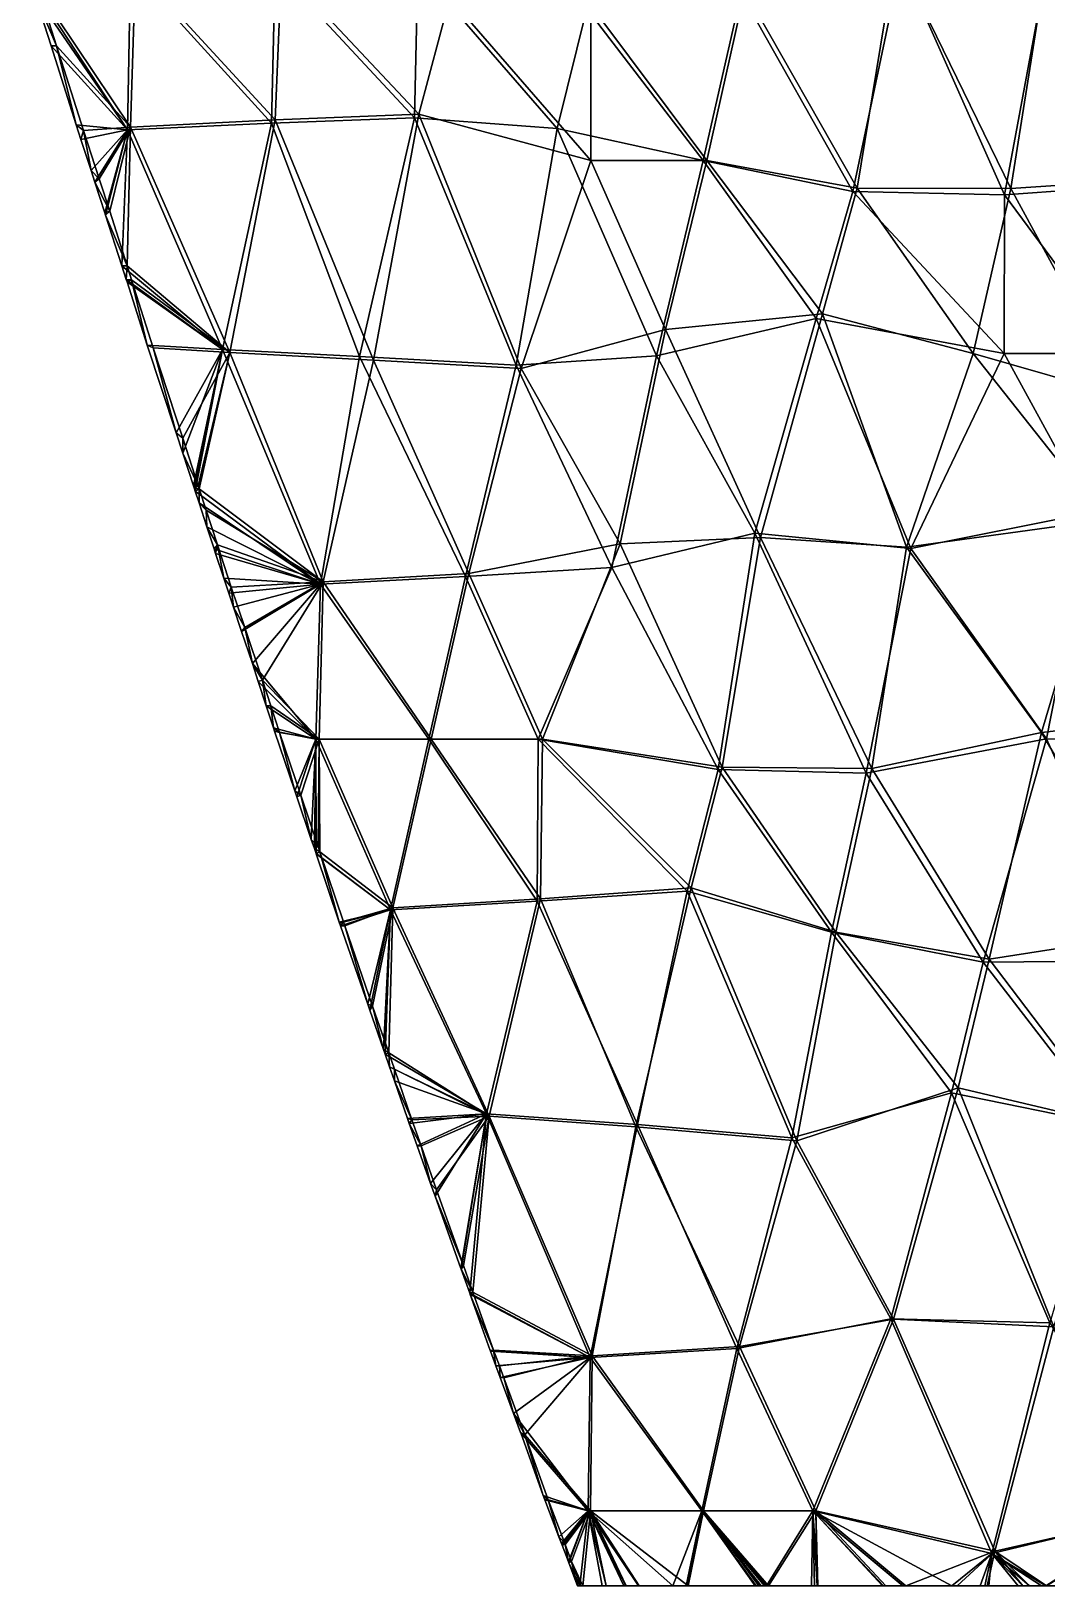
# Model space of a CAD drawing. Extents: x 373697 to 374005, y 6959904 to 6960301.
# Drawn here: x 373734.6 to 373875.3, y 6959904.2 to 6960119.6 of the extents above; entities that cross this region are included whole.
import ezdxf

# ---------------------------------------------------------------- set-up
doc = ezdxf.new("R2010")
doc.units = 0
doc.layers.add('Falla_Este', color=7, linetype='CONTINUOUS')

msp = doc.modelspace()

# ---------------------------------------------------------------- linework, layer by layer
at = {"layer": 'Falla_Este'}
for points in [[(373833.48, 6960125.28, 136.25), (373849.03, 6960097.87, 140.56), (373854.43, 6960130.55, 161.78)], [(373849.03, 6960097.87, 140.56), (373870.37, 6960097.81, 163.62), (373854.43, 6960130.55, 161.78)], [(373854.43, 6960130.55, 161.78), (373870.37, 6960097.81, 163.62), (373875.06, 6960127.64, 185.03)], [(373747.93, 6960105.97, 23.15), (373734.58, 6960126.33, 14.69), (373748.37, 6960128.42, 32.86)], [(373735.63, 6960125.31, 14.69), (373748.37, 6960106.34, 22.86), (373749.05, 6960128.42, 32.52)], [(373747.93, 6960105.97, 23.15), (373748.37, 6960128.42, 32.86), (373767.88, 6960106.89, 49.04)], [(373768.42, 6960107.37, 48.65), (373749.05, 6960128.42, 32.52), (373748.37, 6960106.34, 22.86)], [(373767.88, 6960106.89, 49.04), (373748.37, 6960128.42, 32.86), (373768.42, 6960128.42, 59.19)], [(373769.27, 6960128.42, 58.78), (373749.05, 6960128.42, 32.52), (373768.42, 6960107.37, 48.65)], [(373768.42, 6960128.42, 59.19), (373787.72, 6960107.62, 75.11), (373767.88, 6960106.89, 49.04)], [(373768.42, 6960107.37, 48.65), (373788.29, 6960108.13, 74.68), (373769.27, 6960128.42, 58.78)], [(373768.42, 6960128.42, 59.19), (373788.19, 6960128.42, 85.48), (373787.72, 6960107.62, 75.11)], [(373788.29, 6960108.13, 74.68), (373792.6, 6960124.26, 87.61), (373769.27, 6960128.42, 58.78)], [(373787.72, 6960107.62, 75.11), (373788.19, 6960128.42, 85.48), (373807.46, 6960106.13, 99.03)], [(373807.46, 6960106.13, 99.03), (373788.19, 6960128.42, 85.48), (373811.57, 6960122.74, 111.72)], [(373855.16, 6960129.18, 162.9), (373848.44, 6960097.41, 141.28), (373832.97, 6960124.88, 136.58)], [(373855.16, 6960129.18, 162.9), (373869.45, 6960096.95, 164.29), (373848.44, 6960097.41, 141.28)], [(373855.16, 6960129.18, 162.9), (373875.39, 6960128.82, 188.13), (373869.45, 6960096.95, 164.29)], [(373875.39, 6960128.82, 188.13), (373890.08, 6960098.41, 189.95), (373869.45, 6960096.95, 164.29)], [(373747.93, 6960105.97, 23.15), (373735.05, 6960124.83, 14.69), (373734.58, 6960126.33, 14.69)], [(373870.37, 6960097.81, 163.62), (373891.11, 6960099.24, 189.25), (373875.06, 6960127.64, 185.03)], [(373875.06, 6960127.64, 185.03), (373891.11, 6960099.24, 189.25), (373896.06, 6960127.61, 210.23)], [(373735.63, 6960125.31, 14.69), (373735.05, 6960124.83, 14.69), (373738.08, 6960117.61, 14.69)], [(373735.05, 6960124.83, 14.69), (373737.35, 6960117.61, 14.69), (373738.08, 6960117.61, 14.69)], [(373735.05, 6960124.83, 14.69), (373747.93, 6960105.97, 23.15), (373737.35, 6960117.61, 14.69)], [(373748.37, 6960106.34, 22.86), (373735.63, 6960125.31, 14.69), (373738.08, 6960117.61, 14.69)], [(373812.15, 6960101.69, 101.4), (373792.6, 6960124.26, 87.61), (373788.29, 6960108.13, 74.68)], [(373812.15, 6960101.69, 101.4), (373812.14, 6960123.19, 111.34), (373792.6, 6960124.26, 87.61)], [(373827.73, 6960101.69, 120.69), (373811.57, 6960122.74, 111.72), (373832.97, 6960124.88, 136.58)], [(373812.14, 6960123.19, 111.34), (373828.22, 6960101.69, 120), (373833.48, 6960125.28, 136.25)], [(373827.73, 6960101.69, 120.69), (373832.97, 6960124.88, 136.58), (373848.44, 6960097.41, 141.28)], [(373828.22, 6960101.69, 120), (373849.03, 6960097.87, 140.56), (373833.48, 6960125.28, 136.25)], [(373827.73, 6960101.69, 120.69), (373807.46, 6960106.13, 99.03), (373811.57, 6960122.74, 111.72)], [(373812.14, 6960123.19, 111.34), (373812.15, 6960101.69, 101.4), (373828.22, 6960101.69, 120)], [(373738.08, 6960117.61, 14.69), (373737.35, 6960117.61, 14.69), (373740.83, 6960106.64, 14.69)], [(373737.35, 6960117.61, 14.69), (373747.93, 6960105.97, 23.15), (373740.83, 6960106.64, 14.69)], [(373740.83, 6960106.64, 14.69), (373741.82, 6960105.89, 14.69), (373738.08, 6960117.61, 14.69)], [(373748.37, 6960106.34, 22.86), (373738.08, 6960117.61, 14.69), (373741.82, 6960105.89, 14.69)], [(373747.93, 6960105.97, 23.15), (373767.88, 6960106.89, 49.04), (373761.11, 6960075.52, 27.45)], [(373762.13, 6960075.12, 27.61), (373768.42, 6960107.37, 48.65), (373748.37, 6960106.34, 22.86)], [(373780.11, 6960074.56, 51.22), (373761.11, 6960075.52, 27.45), (373767.88, 6960106.89, 49.04)], [(373768.42, 6960107.37, 48.65), (373762.13, 6960075.12, 27.61), (373782.02, 6960074.06, 52.31)], [(373780.11, 6960074.56, 51.22), (373767.88, 6960106.89, 49.04), (373787.72, 6960107.62, 75.11)], [(373788.29, 6960108.13, 74.68), (373768.42, 6960107.37, 48.65), (373782.02, 6960074.06, 52.31)], [(373780.11, 6960074.56, 51.22), (373787.72, 6960107.62, 75.11), (373801.79, 6960073.36, 78.27)], [(373802.47, 6960072.87, 77.67), (373788.29, 6960108.13, 74.68), (373782.02, 6960074.06, 52.31)], [(373807.46, 6960106.13, 99.03), (373801.79, 6960073.36, 78.27), (373787.72, 6960107.62, 75.11)], [(373788.29, 6960108.13, 74.68), (373802.47, 6960072.87, 77.67), (373812.15, 6960101.69, 101.4)], [(373740.83, 6960106.64, 14.69), (373741.48, 6960104.6, 14.69), (373741.82, 6960105.89, 14.69)], [(373740.83, 6960106.64, 14.69), (373747.93, 6960105.97, 23.15), (373741.48, 6960104.6, 14.69)], [(373741.48, 6960104.6, 14.69), (373747.93, 6960105.97, 23.15), (373742.88, 6960100.33, 14.69)], [(373741.48, 6960104.6, 14.69), (373742.88, 6960100.33, 14.69), (373741.82, 6960105.89, 14.69)], [(373744.02, 6960099.15, 14.69), (373748.37, 6960106.34, 22.86), (373741.82, 6960105.89, 14.69)], [(373742.88, 6960100.33, 14.69), (373744.02, 6960099.15, 14.69), (373741.82, 6960105.89, 14.69)], [(373742.88, 6960100.33, 14.69), (373747.93, 6960105.97, 23.15), (373743.4, 6960098.73, 14.69)], [(373743.4, 6960098.73, 14.69), (373747.93, 6960105.97, 23.15), (373744.81, 6960094.45, 14.69)], [(373745.47, 6960094.71, 14.69), (373748.37, 6960106.34, 22.86), (373744.02, 6960099.15, 14.69)], [(373744.81, 6960094.45, 14.69), (373747.93, 6960105.97, 23.15), (373744.91, 6960094.14, 14.69)], [(373744.91, 6960094.14, 14.69), (373747.93, 6960105.97, 23.15), (373747.16, 6960087.12, 14.69)], [(373747.88, 6960087.12, 14.69), (373748.37, 6960106.34, 22.86), (373745.47, 6960094.71, 14.69)], [(373747.93, 6960105.97, 23.15), (373761.11, 6960075.52, 27.45), (373747.16, 6960087.12, 14.69)], [(373762.13, 6960075.12, 27.61), (373748.37, 6960106.34, 22.86), (373747.88, 6960087.12, 14.69)], [(373821.23, 6960074.64, 102.47), (373801.79, 6960073.36, 78.27), (373807.46, 6960106.13, 99.03)], [(373821.23, 6960074.64, 102.47), (373807.46, 6960106.13, 99.03), (373827.73, 6960101.69, 120.69)], [(373742.88, 6960100.33, 14.69), (373743.4, 6960098.73, 14.69), (373744.02, 6960099.15, 14.69)], [(373812.15, 6960101.69, 101.4), (373802.47, 6960072.87, 77.67), (373822.5, 6960078.28, 104.18)], [(373812.15, 6960101.69, 101.4), (373822.5, 6960078.28, 104.18), (373828.22, 6960101.69, 120)], [(373843.35, 6960079.83, 129.76), (373821.23, 6960074.64, 102.47), (373827.73, 6960101.69, 120.69)], [(373828.22, 6960101.69, 120), (373822.5, 6960078.28, 104.18), (373844.24, 6960080.46, 129.25)], [(373843.35, 6960079.83, 129.76), (373827.73, 6960101.69, 120.69), (373848.44, 6960097.41, 141.28)], [(373849.03, 6960097.87, 140.56), (373828.22, 6960101.69, 120), (373844.24, 6960080.46, 129.25)], [(373743.4, 6960098.73, 14.69), (373745.47, 6960094.71, 14.69), (373744.02, 6960099.15, 14.69)], [(373744.81, 6960094.45, 14.69), (373745.47, 6960094.71, 14.69), (373743.4, 6960098.73, 14.69)], [(373890.08, 6960098.41, 189.95), (373885.75, 6960074.96, 172.27), (373869.45, 6960096.95, 164.29)], [(373870.37, 6960097.81, 163.62), (373886.07, 6960068.97, 165.6), (373891.11, 6960099.24, 189.25)], [(373843.35, 6960079.83, 129.76), (373848.44, 6960097.41, 141.28), (373869.43, 6960074.96, 154.91)], [(373865.15, 6960074.96, 147.94), (373849.03, 6960097.87, 140.56), (373844.24, 6960080.46, 129.25)], [(373869.45, 6960096.95, 164.29), (373869.43, 6960074.96, 154.91), (373848.44, 6960097.41, 141.28)], [(373849.03, 6960097.87, 140.56), (373865.15, 6960074.96, 147.94), (373870.37, 6960097.81, 163.62)], [(373865.15, 6960074.96, 147.94), (373886.07, 6960068.97, 165.6), (373870.37, 6960097.81, 163.62)], [(373885.75, 6960074.96, 172.27), (373869.43, 6960074.96, 154.91), (373869.45, 6960096.95, 164.29)], [(373745.47, 6960094.71, 14.69), (373744.81, 6960094.45, 14.69), (373744.91, 6960094.14, 14.69)], [(373745.47, 6960094.71, 14.69), (373744.91, 6960094.14, 14.69), (373747.88, 6960087.12, 14.69)], [(373747.88, 6960087.12, 14.69), (373744.91, 6960094.14, 14.69), (373747.16, 6960087.12, 14.69)], [(373747.88, 6960087.12, 14.69), (373747.16, 6960087.12, 14.69), (373747.76, 6960085.23, 14.69)], [(373747.16, 6960087.12, 14.69), (373761.11, 6960075.52, 27.45), (373747.76, 6960085.23, 14.69)], [(373747.88, 6960087.12, 14.69), (373747.76, 6960085.23, 14.69), (373748.5, 6960085.16, 14.69)], [(373762.13, 6960075.12, 27.61), (373747.88, 6960087.12, 14.69), (373748.5, 6960085.16, 14.69)], [(373748.5, 6960085.16, 14.69), (373747.76, 6960085.23, 14.69), (373747.87, 6960084.89, 14.69)], [(373747.76, 6960085.23, 14.69), (373761.11, 6960075.52, 27.45), (373747.87, 6960084.89, 14.69)], [(373748.5, 6960085.16, 14.69), (373747.87, 6960084.89, 14.69), (373750.67, 6960076.14, 14.69)], [(373761.11, 6960075.52, 27.45), (373750.67, 6960076.14, 14.69), (373747.87, 6960084.89, 14.69)], [(373750.67, 6960076.14, 14.69), (373751.48, 6960075.77, 14.69), (373748.5, 6960085.16, 14.69)], [(373751.48, 6960075.77, 14.69), (373762.13, 6960075.12, 27.61), (373748.5, 6960085.16, 14.69)], [(373843.35, 6960079.83, 129.76), (373834.88, 6960050.05, 109.07), (373821.23, 6960074.64, 102.47)], [(373822.5, 6960078.28, 104.18), (373835.66, 6960049.49, 108.38), (373844.24, 6960080.46, 129.25)], [(373834.88, 6960050.05, 109.07), (373843.35, 6960079.83, 129.76), (373856.49, 6960047.96, 133.29)], [(373855.91, 6960048.11, 130.15), (373844.24, 6960080.46, 129.25), (373835.66, 6960049.49, 108.38)], [(373843.35, 6960079.83, 129.76), (373869.43, 6960074.96, 154.91), (373856.49, 6960047.96, 133.29)], [(373855.91, 6960048.11, 130.15), (373865.15, 6960074.96, 147.94), (373844.24, 6960080.46, 129.25)], [(373802.47, 6960072.87, 77.67), (373816.19, 6960048.57, 84.19), (373822.5, 6960078.28, 104.18)], [(373822.5, 6960078.28, 104.18), (373816.19, 6960048.57, 84.19), (373835.66, 6960049.49, 108.38)], [(373751.48, 6960075.77, 14.69), (373750.67, 6960076.14, 14.69), (373750.67, 6960076.13, 14.69)], [(373761.11, 6960075.52, 27.45), (373750.67, 6960076.13, 14.69), (373750.67, 6960076.14, 14.69)], [(373750.67, 6960076.13, 14.69), (373754.67, 6960063.96, 14.69), (373751.48, 6960075.77, 14.69)], [(373750.67, 6960076.13, 14.69), (373761.11, 6960075.52, 27.45), (373754.67, 6960063.96, 14.69)], [(373754.67, 6960063.96, 14.69), (373755.59, 6960063.21, 14.69), (373751.48, 6960075.77, 14.69)], [(373755.59, 6960063.21, 14.69), (373762.13, 6960075.12, 27.61), (373751.48, 6960075.77, 14.69)], [(373754.67, 6960063.96, 14.69), (373761.11, 6960075.52, 27.45), (373755.59, 6960061.16, 14.69)], [(373761.11, 6960075.52, 27.45), (373757.08, 6960056.63, 14.69), (373755.59, 6960061.16, 14.69)], [(373757.75, 6960056.63, 14.69), (373762.13, 6960075.12, 27.61), (373755.59, 6960063.21, 14.69)], [(373761.11, 6960075.52, 27.45), (373757.18, 6960056.33, 14.69), (373757.08, 6960056.63, 14.69)], [(373761.11, 6960075.52, 27.45), (373757.33, 6960055.88, 14.69), (373757.18, 6960056.33, 14.69)], [(373761.11, 6960075.52, 27.45), (373774.68, 6960043, 31.13), (373757.33, 6960055.88, 14.69)], [(373757.89, 6960056.2, 14.69), (373762.13, 6960075.12, 27.61), (373757.75, 6960056.63, 14.69)], [(373775.06, 6960043.33, 30.84), (373762.13, 6960075.12, 27.61), (373757.89, 6960056.2, 14.69)], [(373780.11, 6960074.56, 51.22), (373774.68, 6960043, 31.13), (373761.11, 6960075.52, 27.45)], [(373762.13, 6960075.12, 27.61), (373775.06, 6960043.33, 30.84), (373782.02, 6960074.06, 52.31)], [(373780.11, 6960074.56, 51.22), (373794.79, 6960044.07, 56.96), (373774.68, 6960043, 31.13)], [(373780.11, 6960074.56, 51.22), (373801.79, 6960073.36, 78.27), (373794.79, 6960044.07, 56.96)], [(373821.23, 6960074.64, 102.47), (373815.07, 6960045.29, 82.66), (373801.79, 6960073.36, 78.27)], [(373821.23, 6960074.64, 102.47), (373834.88, 6960050.05, 109.07), (373815.07, 6960045.29, 82.66)], [(373865.15, 6960074.96, 147.94), (373855.91, 6960048.11, 130.15), (373883.37, 6960051.92, 153.29)], [(373856.49, 6960047.96, 133.29), (373869.43, 6960074.96, 154.91), (373881.47, 6960052.95, 156.39)], [(373883.37, 6960051.92, 153.29), (373886.07, 6960068.97, 165.6), (373865.15, 6960074.96, 147.94)], [(373885.75, 6960074.96, 172.27), (373881.47, 6960052.95, 156.39), (373869.43, 6960074.96, 154.91)], [(373775.06, 6960043.33, 30.84), (373795.24, 6960044.46, 56.63), (373782.02, 6960074.06, 52.31)], [(373795.24, 6960044.46, 56.63), (373802.47, 6960072.87, 77.67), (373782.02, 6960074.06, 52.31)], [(373801.79, 6960073.36, 78.27), (373815.07, 6960045.29, 82.66), (373794.79, 6960044.07, 56.96)], [(373795.24, 6960044.46, 56.63), (373816.19, 6960048.57, 84.19), (373802.47, 6960072.87, 77.67)], [(373754.67, 6960063.96, 14.69), (373755.59, 6960061.16, 14.69), (373755.59, 6960063.21, 14.69)], [(373755.59, 6960063.21, 14.69), (373755.59, 6960061.16, 14.69), (373757.75, 6960056.63, 14.69)], [(373757.75, 6960056.63, 14.69), (373755.59, 6960061.16, 14.69), (373757.08, 6960056.63, 14.69)], [(373757.75, 6960056.63, 14.69), (373757.08, 6960056.63, 14.69), (373757.18, 6960056.33, 14.69)], [(373757.75, 6960056.63, 14.69), (373757.18, 6960056.33, 14.69), (373757.89, 6960056.2, 14.69)], [(373757.18, 6960056.33, 14.69), (373757.33, 6960055.88, 14.69), (373757.89, 6960056.2, 14.69)], [(373757.33, 6960055.88, 14.69), (373757.85, 6960054.28, 14.69), (373757.89, 6960056.2, 14.69)], [(373757.33, 6960055.88, 14.69), (373774.68, 6960043, 31.13), (373757.85, 6960054.28, 14.69)], [(373757.85, 6960054.28, 14.69), (373758.84, 6960053.25, 14.69), (373757.89, 6960056.2, 14.69)], [(373758.84, 6960053.25, 14.69), (373775.06, 6960043.33, 30.84), (373757.89, 6960056.2, 14.69)], [(373757.85, 6960054.28, 14.69), (373758.94, 6960050.94, 14.69), (373758.84, 6960053.25, 14.69)], [(373757.85, 6960054.28, 14.69), (373774.68, 6960043, 31.13), (373758.94, 6960050.94, 14.69)], [(373758.94, 6960050.94, 14.69), (373760.4, 6960048.46, 14.69), (373758.84, 6960053.25, 14.69)], [(373760.4, 6960048.46, 14.69), (373775.06, 6960043.33, 30.84), (373758.84, 6960053.25, 14.69)], [(373856.49, 6960047.96, 133.29), (373881.47, 6960052.95, 156.39), (373875.27, 6960021.57, 137.12)], [(373896.37, 6960021.29, 157.04), (373875.27, 6960021.57, 137.12), (373881.47, 6960052.95, 156.39)], [(373758.94, 6960050.94, 14.69), (373759.93, 6960047.91, 14.69), (373760.4, 6960048.46, 14.69)], [(373758.94, 6960050.94, 14.69), (373774.68, 6960043, 31.13), (373759.93, 6960047.91, 14.69)], [(373855.91, 6960048.11, 130.15), (373874.58, 6960022.43, 134.28), (373883.37, 6960051.92, 153.29)], [(373883.37, 6960051.92, 153.29), (373874.58, 6960022.43, 134.28), (373898.67, 6960025.17, 157.43)], [(373834.88, 6960050.05, 109.07), (373829.81, 6960017.3, 87.81), (373815.07, 6960045.29, 82.66)], [(373816.19, 6960048.57, 84.19), (373830.33, 6960017.63, 87.24), (373835.66, 6960049.49, 108.38)], [(373834.88, 6960050.05, 109.07), (373850.3, 6960016.81, 110.85), (373829.81, 6960017.3, 87.81)], [(373830.33, 6960017.63, 87.24), (373851.09, 6960017.44, 110.3), (373835.66, 6960049.49, 108.38)], [(373850.3, 6960016.81, 110.85), (373834.88, 6960050.05, 109.07), (373856.49, 6960047.96, 133.29)], [(373855.91, 6960048.11, 130.15), (373835.66, 6960049.49, 108.38), (373851.09, 6960017.44, 110.3)], [(373759.93, 6960047.91, 14.69), (373760.14, 6960047.27, 14.69), (373760.4, 6960048.46, 14.69)], [(373759.93, 6960047.91, 14.69), (373774.68, 6960043, 31.13), (373760.14, 6960047.27, 14.69)], [(373760.4, 6960048.46, 14.69), (373760.14, 6960047.27, 14.69), (373761.27, 6960043.81, 14.69)], [(373760.14, 6960047.27, 14.69), (373774.68, 6960043, 31.13), (373761.27, 6960043.81, 14.69)], [(373760.4, 6960048.46, 14.69), (373761.27, 6960043.81, 14.69), (373762.31, 6960042.57, 14.69)], [(373775.06, 6960043.33, 30.84), (373760.4, 6960048.46, 14.69), (373762.31, 6960042.57, 14.69)], [(373795.24, 6960044.46, 56.63), (373805.45, 6960021.51, 59.35), (373816.19, 6960048.57, 84.19)], [(373805.45, 6960021.51, 59.35), (373830.33, 6960017.63, 87.24), (373816.19, 6960048.57, 84.19)], [(373856.49, 6960047.96, 133.29), (373875.27, 6960021.57, 137.12), (373850.3, 6960016.81, 110.85)], [(373851.09, 6960017.44, 110.3), (373874.58, 6960022.43, 134.28), (373855.91, 6960048.11, 130.15)], [(373790.02, 6960021.51, 40.38), (373795.24, 6960044.46, 56.63), (373775.06, 6960043.33, 30.84)], [(373790.02, 6960021.51, 40.38), (373805.45, 6960021.51, 59.35), (373795.24, 6960044.46, 56.63)], [(373815.07, 6960045.29, 82.66), (373804.83, 6960021.51, 59.64), (373794.79, 6960044.07, 56.96)], [(373815.07, 6960045.29, 82.66), (373829.81, 6960017.3, 87.81), (373804.83, 6960021.51, 59.64)], [(373761.27, 6960043.81, 14.69), (373761.97, 6960041.74, 14.69), (373762.31, 6960042.57, 14.69)], [(373761.27, 6960043.81, 14.69), (373774.68, 6960043, 31.13), (373761.97, 6960041.74, 14.69)], [(373761.97, 6960041.74, 14.69), (373774.68, 6960043, 31.13), (373762.62, 6960039.81, 14.69)], [(373762.31, 6960042.57, 14.69), (373761.97, 6960041.74, 14.69), (373762.62, 6960039.81, 14.69)], [(373764.18, 6960037.01, 14.69), (373775.06, 6960043.33, 30.84), (373762.31, 6960042.57, 14.69)], [(373762.31, 6960042.57, 14.69), (373762.62, 6960039.81, 14.69), (373764.18, 6960037.01, 14.69)], [(373762.62, 6960039.81, 14.69), (373774.68, 6960043, 31.13), (373763.75, 6960036.46, 14.69)], [(373763.75, 6960036.46, 14.69), (373774.68, 6960043, 31.13), (373765.25, 6960032.01, 14.69)], [(373766.64, 6960029.71, 14.69), (373775.06, 6960043.33, 30.84), (373764.18, 6960037.01, 14.69)], [(373765.25, 6960032.01, 14.69), (373774.68, 6960043, 31.13), (373774.03, 6960021.51, 21.24)], [(373774.5, 6960021.51, 21.04), (373775.06, 6960043.33, 30.84), (373766.64, 6960029.71, 14.69)], [(373774.03, 6960021.51, 21.24), (373774.68, 6960043, 31.13), (373789.68, 6960021.51, 40.87)], [(373790.02, 6960021.51, 40.38), (373775.06, 6960043.33, 30.84), (373774.5, 6960021.51, 21.04)], [(373774.68, 6960043, 31.13), (373794.79, 6960044.07, 56.96), (373789.68, 6960021.51, 40.87)], [(373794.79, 6960044.07, 56.96), (373804.83, 6960021.51, 59.64), (373789.68, 6960021.51, 40.87)], [(373762.62, 6960039.81, 14.69), (373763.75, 6960036.46, 14.69), (373764.18, 6960037.01, 14.69)], [(373764.18, 6960037.01, 14.69), (373763.75, 6960036.46, 14.69), (373765.25, 6960032.01, 14.69)], [(373764.18, 6960037.01, 14.69), (373765.25, 6960032.01, 14.69), (373766.64, 6960029.71, 14.69)], [(373765.25, 6960032.01, 14.69), (373766.06, 6960029.53, 14.69), (373766.64, 6960029.71, 14.69)], [(373765.25, 6960032.01, 14.69), (373774.03, 6960021.51, 21.24), (373766.06, 6960029.53, 14.69)], [(373766.06, 6960029.53, 14.69), (373767.17, 6960026.14, 14.69), (373766.64, 6960029.71, 14.69)], [(373766.06, 6960029.53, 14.69), (373774.03, 6960021.51, 21.24), (373767.17, 6960026.14, 14.69)], [(373767.17, 6960026.14, 14.69), (373767.8, 6960026.14, 14.69), (373766.64, 6960029.71, 14.69)], [(373774.5, 6960021.51, 21.04), (373766.64, 6960029.71, 14.69), (373767.8, 6960026.14, 14.69)], [(373767.8, 6960026.14, 14.69), (373767.17, 6960026.14, 14.69), (373768.18, 6960023.07, 14.69)], [(373767.17, 6960026.14, 14.69), (373774.03, 6960021.51, 21.24), (373768.18, 6960023.07, 14.69)], [(373767.8, 6960026.14, 14.69), (373768.18, 6960023.07, 14.69), (373769.01, 6960022.44, 14.69)], [(373774.5, 6960021.51, 21.04), (373767.8, 6960026.14, 14.69), (373769.01, 6960022.44, 14.69)], [(373874.58, 6960022.43, 134.28), (373890.77, 6959994.67, 138.43), (373898.67, 6960025.17, 157.43)], [(373768.18, 6960023.07, 14.69), (373768.33, 6960022.63, 14.69), (373769.01, 6960022.44, 14.69)], [(373768.18, 6960023.07, 14.69), (373774.03, 6960021.51, 21.24), (373768.33, 6960022.63, 14.69)], [(373769.01, 6960022.44, 14.69), (373768.33, 6960022.63, 14.69), (373771.13, 6960014.37, 14.69)], [(373768.33, 6960022.63, 14.69), (373774.03, 6960021.51, 21.24), (373771.13, 6960014.37, 14.69)], [(373771.13, 6960014.37, 14.69), (373771.95, 6960013.75, 14.69), (373769.01, 6960022.44, 14.69)], [(373774.5, 6960021.51, 21.04), (373769.01, 6960022.44, 14.69), (373771.95, 6960013.75, 14.69)], [(373771.13, 6960014.37, 14.69), (373774.03, 6960021.51, 21.24), (373771.41, 6960013.54, 14.69)], [(373771.41, 6960013.54, 14.69), (373774.03, 6960021.51, 21.24), (373773.41, 6960007.62, 14.69)], [(373774.34, 6960006.65, 14.69), (373774.5, 6960021.51, 21.04), (373771.95, 6960013.75, 14.69)], [(373774.03, 6960021.51, 21.24), (373773.84, 6960006.36, 14.69), (373773.41, 6960007.62, 14.69)], [(373774.03, 6960021.51, 21.24), (373774.06, 6960005.69, 14.69), (373773.84, 6960006.36, 14.69)], [(373774.06, 6960005.69, 14.69), (373774.03, 6960021.51, 21.24), (373784.38, 6959997.85, 24.15)], [(373774.03, 6960021.51, 21.24), (373789.68, 6960021.51, 40.87), (373784.38, 6959997.85, 24.15)], [(373774.59, 6960005.92, 14.69), (373774.5, 6960021.51, 21.04), (373774.34, 6960006.65, 14.69)], [(373784.71, 6959998.14, 23.91), (373774.5, 6960021.51, 21.04), (373774.59, 6960005.92, 14.69)], [(373784.71, 6959998.14, 23.91), (373790.02, 6960021.51, 40.38), (373774.5, 6960021.51, 21.04)], [(373804.73, 6959999.05, 49.86), (373784.38, 6959997.85, 24.15), (373789.68, 6960021.51, 40.87)], [(373805.15, 6959999.41, 49.58), (373790.02, 6960021.51, 40.38), (373784.71, 6959998.14, 23.91)], [(373804.73, 6959999.05, 49.86), (373789.68, 6960021.51, 40.87), (373804.83, 6960021.51, 59.64)], [(373805.45, 6960021.51, 59.35), (373790.02, 6960021.51, 40.38), (373805.15, 6959999.41, 49.58)], [(373804.73, 6959999.05, 49.86), (373804.83, 6960021.51, 59.64), (373825.48, 6960000.48, 75.4)], [(373804.83, 6960021.51, 59.64), (373829.81, 6960017.3, 87.81), (373825.48, 6960000.48, 75.4)], [(373826.05, 6960000.93, 75.05), (373805.45, 6960021.51, 59.35), (373805.15, 6959999.41, 49.58)], [(373826.05, 6960000.93, 75.05), (373830.33, 6960017.63, 87.24), (373805.45, 6960021.51, 59.35)], [(373850.3, 6960016.81, 110.85), (373875.27, 6960021.57, 137.12), (373866.52, 6959990.61, 114.71)], [(373851.09, 6960017.44, 110.3), (373867.34, 6959991.04, 113.91), (373874.58, 6960022.43, 134.28)], [(373875.27, 6960021.57, 137.12), (373889.09, 6959990.82, 136.92), (373866.52, 6959990.61, 114.71)], [(373867.34, 6959991.04, 113.91), (373890.77, 6959994.67, 138.43), (373874.58, 6960022.43, 134.28)], [(373889.09, 6959990.82, 136.92), (373875.27, 6960021.57, 137.12), (373896.37, 6960021.29, 157.04)], [(373829.81, 6960017.3, 87.81), (373845.48, 6959994.78, 95.58), (373825.48, 6960000.48, 75.4)], [(373826.05, 6960000.93, 75.05), (373846.09, 6959994.78, 94.73), (373830.33, 6960017.63, 87.24)], [(373850.3, 6960016.81, 110.85), (373845.48, 6959994.78, 95.58), (373829.81, 6960017.3, 87.81)], [(373830.33, 6960017.63, 87.24), (373846.09, 6959994.78, 94.73), (373851.09, 6960017.44, 110.3)], [(373866.52, 6959990.61, 114.71), (373845.48, 6959994.78, 95.58), (373850.3, 6960016.81, 110.85)], [(373851.09, 6960017.44, 110.3), (373846.09, 6959994.78, 94.73), (373867.34, 6959991.04, 113.91)], [(373771.13, 6960014.37, 14.69), (373771.41, 6960013.54, 14.69), (373771.95, 6960013.75, 14.69)], [(373771.41, 6960013.54, 14.69), (373773.41, 6960007.62, 14.69), (373771.95, 6960013.75, 14.69)], [(373774.34, 6960006.65, 14.69), (373771.95, 6960013.75, 14.69), (373773.41, 6960007.62, 14.69)], [(373773.41, 6960007.62, 14.69), (373773.84, 6960006.36, 14.69), (373774.34, 6960006.65, 14.69)], [(373774.34, 6960006.65, 14.69), (373773.84, 6960006.36, 14.69), (373774.59, 6960005.92, 14.69)], [(373773.84, 6960006.36, 14.69), (373774.06, 6960005.69, 14.69), (373774.59, 6960005.92, 14.69)], [(373774.06, 6960005.69, 14.69), (373774.08, 6960005.65, 14.69), (373774.59, 6960005.92, 14.69)], [(373774.06, 6960005.69, 14.69), (373784.38, 6959997.85, 24.15), (373774.08, 6960005.65, 14.69)], [(373774.59, 6960005.92, 14.69), (373774.08, 6960005.65, 14.69), (373777.28, 6959996.17, 14.69)], [(373774.08, 6960005.65, 14.69), (373784.38, 6959997.85, 24.15), (373777.28, 6959996.17, 14.69)], [(373774.59, 6960005.92, 14.69), (373777.28, 6959996.17, 14.69), (373777.86, 6959996.19, 14.69)], [(373777.86, 6959996.19, 14.69), (373784.71, 6959998.14, 23.91), (373774.59, 6960005.92, 14.69)], [(373798.07, 6959969.27, 28.16), (373805.15, 6959999.41, 49.58), (373784.71, 6959998.14, 23.91)], [(373805.15, 6959999.41, 49.58), (373798.07, 6959969.27, 28.16), (373818.38, 6959967.78, 52.33)], [(373804.73, 6959999.05, 49.86), (373825.48, 6960000.48, 75.4), (373818.59, 6959968.11, 53.63)], [(373826.05, 6960000.93, 75.05), (373805.15, 6959999.41, 49.58), (373818.38, 6959967.78, 52.33)], [(373840.71, 6959965.85, 77.46), (373826.05, 6960000.93, 75.05), (373818.38, 6959967.78, 52.33)], [(373840.02, 6959966.26, 78.01), (373818.59, 6959968.11, 53.63), (373825.48, 6960000.48, 75.4)], [(373845.48, 6959994.78, 95.58), (373840.02, 6959966.26, 78.01), (373825.48, 6960000.48, 75.4)], [(373826.05, 6960000.93, 75.05), (373840.71, 6959965.85, 77.46), (373846.09, 6959994.78, 94.73)], [(373777.28, 6959996.17, 14.69), (373784.38, 6959997.85, 24.15), (373777.32, 6959996.04, 14.69)], [(373777.32, 6959996.04, 14.69), (373784.38, 6959997.85, 24.15), (373777.46, 6959995.65, 14.69)], [(373777.46, 6959995.65, 14.69), (373784.38, 6959997.85, 24.15), (373781.24, 6959984.82, 14.69)], [(373778.05, 6959995.65, 14.69), (373784.71, 6959998.14, 23.91), (373777.86, 6959996.19, 14.69)], [(373781.91, 6959984.54, 14.69), (373784.71, 6959998.14, 23.91), (373778.05, 6959995.65, 14.69)], [(373781.24, 6959984.82, 14.69), (373784.38, 6959997.85, 24.15), (373781.54, 6959983.97, 14.69)], [(373784.38, 6959997.85, 24.15), (373783.43, 6959978.5, 14.69), (373781.54, 6959983.97, 14.69)], [(373784.71, 6959998.14, 23.91), (373781.91, 6959984.54, 14.69), (373784.13, 6959978.07, 14.69)], [(373784.38, 6959997.85, 24.15), (373783.64, 6959977.89, 14.69), (373783.43, 6959978.5, 14.69)], [(373784.38, 6959997.85, 24.15), (373797.67, 6959969.59, 28.53), (373783.64, 6959977.89, 14.69)], [(373798.07, 6959969.27, 28.16), (373784.71, 6959998.14, 23.91), (373784.13, 6959978.07, 14.69)], [(373804.73, 6959999.05, 49.86), (373797.67, 6959969.59, 28.53), (373784.38, 6959997.85, 24.15)], [(373818.59, 6959968.11, 53.63), (373797.67, 6959969.59, 28.53), (373804.73, 6959999.05, 49.86)], [(373777.86, 6959996.19, 14.69), (373777.28, 6959996.17, 14.69), (373777.32, 6959996.04, 14.69)], [(373777.32, 6959996.04, 14.69), (373777.46, 6959995.65, 14.69), (373777.86, 6959996.19, 14.69)], [(373777.46, 6959995.65, 14.69), (373778.05, 6959995.65, 14.69), (373777.86, 6959996.19, 14.69)], [(373778.05, 6959995.65, 14.69), (373777.46, 6959995.65, 14.69), (373781.24, 6959984.82, 14.69)], [(373778.05, 6959995.65, 14.69), (373781.24, 6959984.82, 14.69), (373781.91, 6959984.54, 14.69)], [(373845.48, 6959994.78, 95.58), (373862.13, 6959972.53, 103.34), (373840.02, 6959966.26, 78.01)], [(373840.71, 6959965.85, 77.46), (373863.07, 6959973.21, 102.82), (373846.09, 6959994.78, 94.73)], [(373845.48, 6959994.78, 95.58), (373866.52, 6959990.61, 114.71), (373862.13, 6959972.53, 103.34)], [(373863.07, 6959973.21, 102.82), (373867.34, 6959991.04, 113.91), (373846.09, 6959994.78, 94.73)], [(373867.34, 6959991.04, 113.91), (373884.75, 6959968.06, 120.24), (373890.77, 6959994.67, 138.43)], [(373866.52, 6959990.61, 114.71), (373883.88, 6959968.06, 121.47), (373862.13, 6959972.53, 103.34)], [(373863.07, 6959973.21, 102.82), (373884.75, 6959968.06, 120.24), (373867.34, 6959991.04, 113.91)], [(373889.09, 6959990.82, 136.92), (373883.88, 6959968.06, 121.47), (373866.52, 6959990.61, 114.71)], [(373781.91, 6959984.54, 14.69), (373781.24, 6959984.82, 14.69), (373781.54, 6959983.97, 14.69)], [(373781.54, 6959983.97, 14.69), (373783.43, 6959978.5, 14.69), (373781.91, 6959984.54, 14.69)], [(373783.43, 6959978.5, 14.69), (373784.13, 6959978.07, 14.69), (373781.91, 6959984.54, 14.69)], [(373783.43, 6959978.5, 14.69), (373783.64, 6959977.89, 14.69), (373784.13, 6959978.07, 14.69)], [(373783.64, 6959977.89, 14.69), (373784.25, 6959976.1, 14.69), (373784.13, 6959978.07, 14.69)], [(373783.64, 6959977.89, 14.69), (373797.67, 6959969.59, 28.53), (373784.25, 6959976.1, 14.69)], [(373784.13, 6959978.07, 14.69), (373784.25, 6959976.1, 14.69), (373784.92, 6959975.77, 14.69)], [(373798.07, 6959969.27, 28.16), (373784.13, 6959978.07, 14.69), (373784.92, 6959975.77, 14.69)], [(373784.25, 6959976.1, 14.69), (373784.92, 6959974.17, 14.69), (373784.92, 6959975.77, 14.69)], [(373784.25, 6959976.1, 14.69), (373797.67, 6959969.59, 28.53), (373784.92, 6959974.17, 14.69)], [(373784.92, 6959975.77, 14.69), (373784.92, 6959974.17, 14.69), (373787.32, 6959968.78, 14.69)], [(373787.32, 6959968.78, 14.69), (373798.07, 6959969.27, 28.16), (373784.92, 6959975.77, 14.69)], [(373784.92, 6959974.17, 14.69), (373786.73, 6959968.94, 14.69), (373787.32, 6959968.78, 14.69)], [(373784.92, 6959974.17, 14.69), (373797.67, 6959969.59, 28.53), (373786.73, 6959968.94, 14.69)], [(373840.71, 6959965.85, 77.46), (373854.1, 6959941.15, 83.4), (373863.07, 6959973.21, 102.82)], [(373876.29, 6959940.08, 104.11), (373863.07, 6959973.21, 102.82), (373854.1, 6959941.15, 83.4)], [(373863.07, 6959973.21, 102.82), (373876.29, 6959940.08, 104.11), (373884.75, 6959968.06, 120.24)], [(373840.02, 6959966.26, 78.01), (373862.13, 6959972.53, 103.34), (373853.74, 6959941.21, 84)], [(373853.74, 6959941.21, 84), (373862.13, 6959972.53, 103.34), (373875.76, 6959940.64, 105.42)], [(373883.88, 6959968.06, 121.47), (373875.76, 6959940.64, 105.42), (373862.13, 6959972.53, 103.34)], [(373786.73, 6959968.94, 14.69), (373797.67, 6959969.59, 28.53), (373786.97, 6959968.25, 14.69)], [(373786.73, 6959968.94, 14.69), (373786.97, 6959968.25, 14.69), (373787.32, 6959968.78, 14.69)], [(373788.08, 6959965.16, 14.69), (373786.97, 6959968.25, 14.69), (373797.67, 6959969.59, 28.53)], [(373798.07, 6959969.27, 28.16), (373787.32, 6959968.78, 14.69), (373788.61, 6959965.16, 14.69)], [(373788.08, 6959965.16, 14.69), (373797.67, 6959969.59, 28.53), (373789.94, 6959959.95, 14.69)], [(373798.07, 6959969.27, 28.16), (373788.61, 6959965.16, 14.69), (373790.78, 6959959.08, 14.69)], [(373789.94, 6959959.95, 14.69), (373797.67, 6959969.59, 28.53), (373790.56, 6959958.2, 14.69)], [(373790.56, 6959958.2, 14.69), (373797.67, 6959969.59, 28.53), (373794.15, 6959948.16, 14.69)], [(373798.07, 6959969.27, 28.16), (373790.78, 6959959.08, 14.69), (373794.51, 6959948.58, 14.69)], [(373797.67, 6959969.59, 28.53), (373794.17, 6959948.09, 14.69), (373794.15, 6959948.16, 14.69)], [(373797.67, 6959969.59, 28.53), (373795.38, 6959944.73, 14.69), (373794.17, 6959948.09, 14.69)], [(373795.81, 6959944.91, 14.69), (373798.07, 6959969.27, 28.16), (373794.51, 6959948.58, 14.69)], [(373797.67, 6959969.59, 28.53), (373812.03, 6959935.84, 31.38), (373795.38, 6959944.73, 14.69)], [(373812.32, 6959936.08, 31.17), (373798.07, 6959969.27, 28.16), (373795.81, 6959944.91, 14.69)], [(373797.67, 6959969.59, 28.53), (373818.59, 6959968.11, 53.63), (373812.03, 6959935.84, 31.38)], [(373798.07, 6959969.27, 28.16), (373812.32, 6959936.08, 31.17), (373818.38, 6959967.78, 52.33)], [(373787.32, 6959968.78, 14.69), (373786.97, 6959968.25, 14.69), (373788.61, 6959965.16, 14.69)], [(373786.97, 6959968.25, 14.69), (373788.08, 6959965.16, 14.69), (373788.61, 6959965.16, 14.69)], [(373818.59, 6959968.11, 53.63), (373832.4, 6959937.09, 57.03), (373812.03, 6959935.84, 31.38)], [(373812.32, 6959936.08, 31.17), (373832.74, 6959937.37, 56.79), (373818.38, 6959967.78, 52.33)], [(373832.74, 6959937.37, 56.79), (373840.71, 6959965.85, 77.46), (373818.38, 6959967.78, 52.33)], [(373840.02, 6959966.26, 78.01), (373832.4, 6959937.09, 57.03), (373818.59, 6959968.11, 53.63)], [(373788.61, 6959965.16, 14.69), (373788.08, 6959965.16, 14.69), (373789.94, 6959959.95, 14.69)], [(373788.61, 6959965.16, 14.69), (373789.94, 6959959.95, 14.69), (373790.78, 6959959.08, 14.69)], [(373840.02, 6959966.26, 78.01), (373853.74, 6959941.21, 84), (373832.4, 6959937.09, 57.03)], [(373832.74, 6959937.37, 56.79), (373854.1, 6959941.15, 83.4), (373840.71, 6959965.85, 77.46)], [(373789.94, 6959959.95, 14.69), (373790.56, 6959958.2, 14.69), (373790.78, 6959959.08, 14.69)], [(373790.78, 6959959.08, 14.69), (373790.56, 6959958.2, 14.69), (373794.51, 6959948.58, 14.69)], [(373790.56, 6959958.2, 14.69), (373794.15, 6959948.16, 14.69), (373794.51, 6959948.58, 14.69)], [(373794.15, 6959948.16, 14.69), (373794.17, 6959948.09, 14.69), (373794.51, 6959948.58, 14.69)], [(373794.51, 6959948.58, 14.69), (373794.17, 6959948.09, 14.69), (373795.81, 6959944.91, 14.69)], [(373794.17, 6959948.09, 14.69), (373795.38, 6959944.73, 14.69), (373795.81, 6959944.91, 14.69)], [(373795.38, 6959944.73, 14.69), (373795.44, 6959944.56, 14.69), (373795.81, 6959944.91, 14.69)], [(373795.38, 6959944.73, 14.69), (373812.03, 6959935.84, 31.38), (373795.44, 6959944.56, 14.69)], [(373795.81, 6959944.91, 14.69), (373795.44, 6959944.56, 14.69), (373798.67, 6959936.86, 14.69)], [(373795.44, 6959944.56, 14.69), (373798.21, 6959936.79, 14.69), (373798.67, 6959936.86, 14.69)], [(373795.44, 6959944.56, 14.69), (373812.03, 6959935.84, 31.38), (373798.21, 6959936.79, 14.69)], [(373812.32, 6959936.08, 31.17), (373795.81, 6959944.91, 14.69), (373798.67, 6959936.86, 14.69)], [(373853.74, 6959941.21, 84), (373842.9, 6959914.6, 59.48), (373832.4, 6959937.09, 57.03)], [(373832.74, 6959937.37, 56.79), (373843.32, 6959914.6, 59.28), (373854.1, 6959941.15, 83.4)], [(373853.74, 6959941.21, 84), (373867.73, 6959908.66, 85.17), (373842.9, 6959914.6, 59.48)], [(373843.32, 6959914.6, 59.28), (373868.15, 6959908.99, 84.87), (373854.1, 6959941.15, 83.4)], [(373867.73, 6959908.66, 85.17), (373853.74, 6959941.21, 84), (373875.76, 6959940.64, 105.42)], [(373876.29, 6959940.08, 104.11), (373854.1, 6959941.15, 83.4), (373868.15, 6959908.99, 84.87)], [(373875.76, 6959940.64, 105.42), (373891.12, 6959914.29, 110.94), (373867.73, 6959908.66, 85.17)], [(373876.29, 6959940.08, 104.11), (373868.15, 6959908.99, 84.87), (373891.6, 6959914.29, 110.27)], [(373798.67, 6959936.86, 14.69), (373798.21, 6959936.79, 14.69), (373798.24, 6959936.71, 14.69)], [(373798.21, 6959936.79, 14.69), (373812.03, 6959935.84, 31.38), (373798.24, 6959936.71, 14.69)], [(373798.24, 6959936.71, 14.69), (373798.99, 6959934.67, 14.69), (373798.67, 6959936.86, 14.69)], [(373798.24, 6959936.71, 14.69), (373812.03, 6959935.84, 31.38), (373798.99, 6959934.67, 14.69)], [(373798.99, 6959934.67, 14.69), (373799.48, 6959934.67, 14.69), (373798.67, 6959936.86, 14.69)], [(373799.48, 6959934.67, 14.69), (373812.32, 6959936.08, 31.17), (373798.67, 6959936.86, 14.69)], [(373832.4, 6959937.09, 57.03), (373827.54, 6959914.6, 40.78), (373812.03, 6959935.84, 31.38)], [(373827.78, 6959914.6, 40.44), (373832.74, 6959937.37, 56.79), (373812.32, 6959936.08, 31.17)], [(373842.9, 6959914.6, 59.48), (373827.54, 6959914.6, 40.78), (373832.4, 6959937.09, 57.03)], [(373827.78, 6959914.6, 40.44), (373843.32, 6959914.6, 59.28), (373832.74, 6959937.37, 56.79)], [(373798.99, 6959934.67, 14.69), (373812.03, 6959935.84, 31.38), (373799.58, 6959933.08, 14.69)], [(373799.48, 6959934.67, 14.69), (373798.99, 6959934.67, 14.69), (373799.58, 6959933.08, 14.69)], [(373800.09, 6959933.02, 14.69), (373812.32, 6959936.08, 31.17), (373799.48, 6959934.67, 14.69)], [(373799.48, 6959934.67, 14.69), (373799.58, 6959933.08, 14.69), (373800.09, 6959933.02, 14.69)], [(373799.58, 6959933.08, 14.69), (373812.03, 6959935.84, 31.38), (373801.43, 6959928.09, 14.69)], [(373802.99, 6959925.14, 14.69), (373812.32, 6959936.08, 31.17), (373800.09, 6959933.02, 14.69)], [(373812.03, 6959935.84, 31.38), (373811.76, 6959914.6, 21.3), (373801.43, 6959928.09, 14.69)], [(373812.11, 6959914.6, 21.14), (373812.32, 6959936.08, 31.17), (373802.99, 6959925.14, 14.69)], [(373827.54, 6959914.6, 40.78), (373811.76, 6959914.6, 21.3), (373812.03, 6959935.84, 31.38)], [(373827.78, 6959914.6, 40.44), (373812.32, 6959936.08, 31.17), (373812.11, 6959914.6, 21.14)], [(373800.09, 6959933.02, 14.69), (373799.58, 6959933.08, 14.69), (373801.43, 6959928.09, 14.69)], [(373801.43, 6959928.09, 14.69), (373802.99, 6959925.14, 14.69), (373800.09, 6959933.02, 14.69)], [(373801.43, 6959928.09, 14.69), (373802.41, 6959925.45, 14.69), (373802.99, 6959925.14, 14.69)], [(373811.76, 6959914.6, 21.3), (373802.41, 6959925.45, 14.69), (373801.43, 6959928.09, 14.69)], [(373802.99, 6959925.14, 14.69), (373802.41, 6959925.45, 14.69), (373802.43, 6959925.39, 14.69)], [(373802.41, 6959925.45, 14.69), (373811.76, 6959914.6, 21.3), (373802.43, 6959925.39, 14.69)], [(373802.43, 6959925.39, 14.69), (373805.55, 6959916.71, 14.69), (373802.99, 6959925.14, 14.69)], [(373802.43, 6959925.39, 14.69), (373811.76, 6959914.6, 21.3), (373805.55, 6959916.71, 14.69)], [(373805.55, 6959916.71, 14.69), (373806.23, 6959916.11, 14.69), (373802.99, 6959925.14, 14.69)], [(373812.11, 6959914.6, 21.14), (373802.99, 6959925.14, 14.69), (373806.23, 6959916.11, 14.69)], [(373805.55, 6959916.71, 14.69), (373805.77, 6959916.1, 14.69), (373806.23, 6959916.11, 14.69)], [(373805.55, 6959916.71, 14.69), (373811.76, 6959914.6, 21.3), (373805.77, 6959916.1, 14.69)], [(373806.23, 6959916.11, 14.69), (373805.77, 6959916.1, 14.69), (373807.71, 6959910.98, 14.69)], [(373805.77, 6959916.1, 14.69), (373811.76, 6959914.6, 21.3), (373807.71, 6959910.98, 14.69)], [(373807.71, 6959910.98, 14.69), (373808.48, 6959910.18, 14.69), (373806.23, 6959916.11, 14.69)], [(373812.11, 6959914.6, 21.14), (373806.23, 6959916.11, 14.69), (373808.48, 6959910.18, 14.69)], [(373807.71, 6959910.98, 14.69), (373811.76, 6959914.6, 21.3), (373808.06, 6959910.08, 14.69)], [(373808.06, 6959910.08, 14.69), (373811.76, 6959914.6, 21.3), (373808.15, 6959909.83, 14.69)], [(373808.15, 6959909.83, 14.69), (373811.76, 6959914.6, 21.3), (373809.03, 6959907.51, 14.69)], [(373812.11, 6959914.6, 21.14), (373808.48, 6959910.18, 14.69), (373808.58, 6959909.93, 14.69)], [(373809.47, 6959907.57, 14.69), (373812.11, 6959914.6, 21.14), (373808.58, 6959909.93, 14.69)], [(373809.03, 6959907.51, 14.69), (373811.76, 6959914.6, 21.3), (373809.08, 6959907.37, 14.69)], [(373811.76, 6959914.6, 21.3), (373810.64, 6959904.18, 15.08), (373809.08, 6959907.37, 14.69)], [(373812.11, 6959914.6, 21.14), (373809.47, 6959907.57, 14.69), (373811.05, 6959904.18, 15.02)], [(373810.64, 6959904.18, 15.08), (373811.76, 6959914.6, 21.3), (373813.72, 6959904.18, 18.81)], [(373814.26, 6959904.18, 18.88), (373812.11, 6959914.6, 21.14), (373811.05, 6959904.18, 15.02)], [(373813.72, 6959904.18, 18.81), (373811.76, 6959914.6, 21.3), (373814.26, 6959904.18, 19.45)], [(373814.26, 6959904.18, 19.45), (373811.76, 6959914.6, 21.3), (373816.7, 6959904.18, 22.4)], [(373818.76, 6959904.18, 24.95), (373811.76, 6959914.6, 21.3), (373823.51, 6959904.18, 30.82)], [(373816.7, 6959904.18, 22.4), (373811.76, 6959914.6, 21.3), (373816.99, 6959904.18, 22.76)], [(373816.99, 6959904.18, 22.76), (373811.76, 6959914.6, 21.3), (373818.76, 6959904.18, 24.95)], [(373823.51, 6959904.18, 30.82), (373811.76, 6959914.6, 21.3), (373827.54, 6959914.6, 40.78)], [(373817.05, 6959904.18, 22.25), (373812.11, 6959914.6, 21.14), (373814.26, 6959904.18, 18.88)], [(373818.86, 6959904.18, 24.49), (373812.11, 6959914.6, 21.14), (373817.05, 6959904.18, 22.25)], [(373825.64, 6959904.18, 32.82), (373812.11, 6959914.6, 21.14), (373818.86, 6959904.18, 24.49)], [(373827.78, 6959914.6, 40.44), (373812.11, 6959914.6, 21.14), (373825.64, 6959904.18, 32.82)], [(373823.51, 6959904.18, 30.82), (373827.54, 6959914.6, 40.78), (373825.37, 6959904.18, 33.12)], [(373825.37, 6959904.18, 33.12), (373827.54, 6959914.6, 40.78), (373825.41, 6959904.18, 33.16)], [(373827.54, 6959914.6, 40.78), (373834.9, 6959904.18, 44.65), (373825.41, 6959904.18, 33.16)], [(373835.41, 6959904.18, 44.62), (373827.78, 6959914.6, 40.44), (373825.64, 6959904.18, 32.82)], [(373827.54, 6959914.6, 40.78), (373835.06, 6959904.18, 44.85), (373834.9, 6959904.18, 44.65)], [(373836.22, 6959904.18, 46.26), (373827.54, 6959914.6, 40.78), (373836.49, 6959904.18, 46.59)], [(373835.06, 6959904.18, 44.85), (373827.54, 6959914.6, 40.78), (373835.73, 6959904.18, 45.66)], [(373835.73, 6959904.18, 45.66), (373827.54, 6959914.6, 40.78), (373836.22, 6959904.18, 46.26)], [(373836.49, 6959904.18, 46.59), (373827.54, 6959914.6, 40.78), (373842.9, 6959914.6, 59.48)], [(373827.78, 6959914.6, 40.44), (373835.41, 6959904.18, 44.62), (373836.27, 6959904.18, 45.66)], [(373827.78, 6959914.6, 40.44), (373836.27, 6959904.18, 45.66), (373836.78, 6959904.18, 46.28)], [(373843.32, 6959914.6, 59.28), (373827.78, 6959914.6, 40.44), (373836.78, 6959904.18, 46.28)], [(373836.49, 6959904.18, 46.59), (373842.9, 6959914.6, 59.48), (373842.74, 6959904.18, 54.19)], [(373843.32, 6959914.6, 59.28), (373836.78, 6959904.18, 46.28), (373843.49, 6959904.18, 54.42)], [(373842.74, 6959904.18, 54.19), (373842.9, 6959914.6, 59.48), (373843.13, 6959904.18, 54.67)], [(373842.9, 6959914.6, 59.48), (373843.49, 6959904.18, 55.1), (373843.13, 6959904.18, 54.67)], [(373842.9, 6959914.6, 59.48), (373843.59, 6959904.18, 55.2), (373843.49, 6959904.18, 55.1)], [(373842.9, 6959914.6, 59.48), (373852.57, 6959904.18, 65.63), (373843.59, 6959904.18, 55.2)], [(373852.57, 6959904.18, 65.63), (373842.9, 6959914.6, 59.48), (373852.71, 6959904.18, 65.8)], [(373852.71, 6959904.18, 65.8), (373842.9, 6959914.6, 59.48), (373855.37, 6959904.18, 68.85)], [(373855.37, 6959904.18, 68.85), (373842.9, 6959914.6, 59.48), (373855.42, 6959904.18, 68.92)], [(373855.42, 6959904.18, 68.92), (373842.9, 6959914.6, 59.48), (373862.15, 6959904.18, 76.64)], [(373862.15, 6959904.18, 76.64), (373842.9, 6959914.6, 59.48), (373867.73, 6959908.66, 85.17)], [(373843.59, 6959904.18, 54.53), (373843.32, 6959914.6, 59.28), (373843.49, 6959904.18, 54.42)], [(373853.02, 6959904.18, 65.43), (373843.32, 6959914.6, 59.28), (373843.59, 6959904.18, 54.53)], [(373843.32, 6959914.6, 59.28), (373853.02, 6959904.18, 65.43), (373855.79, 6959904.18, 68.57)], [(373868.15, 6959908.99, 84.87), (373843.32, 6959914.6, 59.28), (373855.79, 6959904.18, 68.57)], [(373875.2, 6959904.18, 90.82), (373867.73, 6959908.66, 85.17), (373891.12, 6959914.29, 110.94)], [(373891.6, 6959914.29, 110.27), (373868.15, 6959908.99, 84.87), (373875.31, 6959904.18, 90.03)], [(373875.2, 6959904.18, 90.82), (373891.12, 6959914.29, 110.94), (373888.25, 6959904.18, 103.9)], [(373889.09, 6959904.18, 103.7), (373891.6, 6959914.29, 110.27), (373875.31, 6959904.18, 90.03)], [(373807.71, 6959910.98, 14.69), (373808.06, 6959910.08, 14.69), (373808.48, 6959910.18, 14.69)], [(373808.48, 6959910.18, 14.69), (373808.06, 6959910.08, 14.69), (373808.15, 6959909.83, 14.69)], [(373808.48, 6959910.18, 14.69), (373808.15, 6959909.83, 14.69), (373808.58, 6959909.93, 14.69)], [(373808.58, 6959909.93, 14.69), (373808.15, 6959909.83, 14.69), (373809.03, 6959907.51, 14.69)], [(373808.58, 6959909.93, 14.69), (373809.03, 6959907.51, 14.69), (373809.47, 6959907.57, 14.69)], [(373868.15, 6959908.99, 84.87), (373855.79, 6959904.18, 68.57), (373862.89, 6959904.18, 76.64)], [(373862.15, 6959904.18, 76.64), (373867.73, 6959908.66, 85.17), (373866.11, 6959904.18, 81.19)], [(373868.15, 6959908.99, 84.87), (373862.89, 6959904.18, 76.64), (373867.06, 6959904.18, 81.38)], [(373866.11, 6959904.18, 81.19), (373867.73, 6959908.66, 85.17), (373866.73, 6959904.18, 81.89)], [(373867.73, 6959908.66, 85.17), (373867.32, 6959904.18, 82.54), (373866.73, 6959904.18, 81.89)], [(373871.99, 6959904.18, 86.74), (373868.15, 6959908.99, 84.87), (373867.06, 6959904.18, 81.38)], [(373867.73, 6959908.66, 85.17), (373871.38, 6959904.18, 86.99), (373867.32, 6959904.18, 82.54)], [(373867.73, 6959908.66, 85.17), (373872.03, 6959904.18, 87.64), (373871.38, 6959904.18, 86.99)], [(373867.73, 6959908.66, 85.17), (373872.92, 6959904.18, 88.53), (373872.03, 6959904.18, 87.64)], [(373867.73, 6959908.66, 85.17), (373874.58, 6959904.18, 90.2), (373872.92, 6959904.18, 88.53)], [(373874.58, 6959904.18, 90.2), (373867.73, 6959908.66, 85.17), (373875.2, 6959904.18, 90.82)], [(373868.15, 6959908.99, 84.87), (373871.99, 6959904.18, 86.74), (373872.92, 6959904.18, 87.66)], [(373868.15, 6959908.99, 84.87), (373872.92, 6959904.18, 87.66), (373875.31, 6959904.18, 90.03)], [(373809.47, 6959907.57, 14.69), (373809.03, 6959907.51, 14.69), (373809.08, 6959907.37, 14.69)], [(373809.08, 6959907.37, 14.69), (373810.31, 6959904.18, 14.69), (373809.47, 6959907.57, 14.69)], [(373809.08, 6959907.37, 14.69), (373810.58, 6959904.18, 15.01), (373810.31, 6959904.18, 14.69)], [(373809.08, 6959907.37, 14.69), (373810.64, 6959904.18, 15.08), (373810.58, 6959904.18, 15.01)], [(373810.31, 6959904.18, 14.69), (373810.78, 6959904.18, 14.69), (373809.47, 6959907.57, 14.69)], [(373810.78, 6959904.18, 14.69), (373811.05, 6959904.18, 15.02), (373809.47, 6959907.57, 14.69)], [(373810.78, 6959904.18, 14.69), (373810.31, 6959904.18, 14.69), (373810.58, 6959904.18, 15.01)], [(373810.58, 6959904.18, 15.01), (373811.05, 6959904.18, 15.02), (373810.78, 6959904.18, 14.69)], [(373811.05, 6959904.18, 15.02), (373810.58, 6959904.18, 15.01), (373810.64, 6959904.18, 15.08)], [(373810.64, 6959904.18, 15.08), (373813.72, 6959904.18, 18.81), (373811.05, 6959904.18, 15.02)], [(373813.72, 6959904.18, 18.81), (373814.26, 6959904.18, 18.88), (373811.05, 6959904.18, 15.02)], [(373813.72, 6959904.18, 18.81), (373814.26, 6959904.18, 19.45), (373814.26, 6959904.18, 18.88)], [(373814.26, 6959904.18, 19.45), (373816.7, 6959904.18, 22.4), (373817.05, 6959904.18, 22.25)], [(373814.26, 6959904.18, 18.88), (373814.26, 6959904.18, 19.45), (373817.05, 6959904.18, 22.25)], [(373816.7, 6959904.18, 22.4), (373816.99, 6959904.18, 22.76), (373817.05, 6959904.18, 22.25)], [(373818.76, 6959904.18, 24.95), (373818.86, 6959904.18, 24.49), (373816.99, 6959904.18, 22.76)], [(373817.05, 6959904.18, 22.25), (373816.99, 6959904.18, 22.76), (373818.86, 6959904.18, 24.49)], [(373818.86, 6959904.18, 24.49), (373818.76, 6959904.18, 24.95), (373823.51, 6959904.18, 30.82)], [(373818.86, 6959904.18, 24.49), (373823.51, 6959904.18, 30.82), (373825.64, 6959904.18, 32.82)], [(373823.51, 6959904.18, 30.82), (373825.37, 6959904.18, 33.12), (373825.64, 6959904.18, 32.82)], [(373825.64, 6959904.18, 32.82), (373825.37, 6959904.18, 33.12), (373825.41, 6959904.18, 33.16)], [(373825.41, 6959904.18, 33.16), (373834.9, 6959904.18, 44.65), (373825.64, 6959904.18, 32.82)], [(373825.64, 6959904.18, 32.82), (373834.9, 6959904.18, 44.65), (373835.41, 6959904.18, 44.62)], [(373835.41, 6959904.18, 44.62), (373834.9, 6959904.18, 44.65), (373835.06, 6959904.18, 44.85)], [(373835.41, 6959904.18, 44.62), (373835.06, 6959904.18, 44.85), (373835.73, 6959904.18, 45.66)], [(373835.41, 6959904.18, 44.62), (373835.73, 6959904.18, 45.66), (373836.27, 6959904.18, 45.66)], [(373836.27, 6959904.18, 45.66), (373835.73, 6959904.18, 45.66), (373836.22, 6959904.18, 46.26)], [(373836.22, 6959904.18, 46.26), (373836.78, 6959904.18, 46.28), (373836.27, 6959904.18, 45.66)], [(373836.78, 6959904.18, 46.28), (373836.22, 6959904.18, 46.26), (373836.49, 6959904.18, 46.59)], [(373836.49, 6959904.18, 46.59), (373842.74, 6959904.18, 54.19), (373836.78, 6959904.18, 46.28)], [(373842.74, 6959904.18, 54.19), (373843.49, 6959904.18, 54.42), (373836.78, 6959904.18, 46.28)], [(373842.74, 6959904.18, 54.19), (373843.13, 6959904.18, 54.67), (373843.49, 6959904.18, 54.42)], [(373843.13, 6959904.18, 54.67), (373843.49, 6959904.18, 55.1), (373843.49, 6959904.18, 54.42)], [(373843.49, 6959904.18, 55.1), (373843.59, 6959904.18, 55.2), (373843.59, 6959904.18, 54.53)], [(373843.49, 6959904.18, 54.42), (373843.49, 6959904.18, 55.1), (373843.59, 6959904.18, 54.53)], [(373843.59, 6959904.18, 55.2), (373852.57, 6959904.18, 65.63), (373853.02, 6959904.18, 65.43)], [(373843.59, 6959904.18, 54.53), (373843.59, 6959904.18, 55.2), (373853.02, 6959904.18, 65.43)], [(373852.57, 6959904.18, 65.63), (373852.71, 6959904.18, 65.8), (373853.02, 6959904.18, 65.43)], [(373852.71, 6959904.18, 65.8), (373855.37, 6959904.18, 68.85), (373855.79, 6959904.18, 68.57)], [(373853.02, 6959904.18, 65.43), (373852.71, 6959904.18, 65.8), (373855.79, 6959904.18, 68.57)], [(373855.79, 6959904.18, 68.57), (373855.37, 6959904.18, 68.85), (373855.42, 6959904.18, 68.92)], [(373855.42, 6959904.18, 68.92), (373862.15, 6959904.18, 76.64), (373855.79, 6959904.18, 68.57)], [(373862.15, 6959904.18, 76.64), (373862.89, 6959904.18, 76.64), (373855.79, 6959904.18, 68.57)], [(373862.89, 6959904.18, 76.64), (373862.15, 6959904.18, 76.64), (373866.11, 6959904.18, 81.19)], [(373866.11, 6959904.18, 81.19), (373867.06, 6959904.18, 81.38), (373862.89, 6959904.18, 76.64)], [(373866.11, 6959904.18, 81.19), (373866.73, 6959904.18, 81.89), (373867.06, 6959904.18, 81.38)], [(373866.73, 6959904.18, 81.89), (373867.32, 6959904.18, 82.54), (373867.06, 6959904.18, 81.38)], [(373867.06, 6959904.18, 81.38), (373867.32, 6959904.18, 82.54), (373871.99, 6959904.18, 86.74)], [(373867.32, 6959904.18, 82.54), (373871.38, 6959904.18, 86.99), (373871.99, 6959904.18, 86.74)], [(373871.38, 6959904.18, 86.99), (373872.03, 6959904.18, 87.64), (373871.99, 6959904.18, 86.74)], [(373871.99, 6959904.18, 86.74), (373872.03, 6959904.18, 87.64), (373872.92, 6959904.18, 87.66)], [(373872.03, 6959904.18, 87.64), (373872.92, 6959904.18, 88.53), (373872.92, 6959904.18, 87.66)], [(373872.92, 6959904.18, 88.53), (373874.58, 6959904.18, 90.2), (373875.31, 6959904.18, 90.03)], [(373872.92, 6959904.18, 87.66), (373872.92, 6959904.18, 88.53), (373875.31, 6959904.18, 90.03)], [(373874.58, 6959904.18, 90.2), (373875.2, 6959904.18, 90.82), (373875.31, 6959904.18, 90.03)], [(373875.2, 6959904.18, 90.82), (373888.25, 6959904.18, 103.9), (373889.09, 6959904.18, 103.7)], [(373875.31, 6959904.18, 90.03), (373875.2, 6959904.18, 90.82), (373889.09, 6959904.18, 103.7)]]:
    msp.add_3dface(points, dxfattribs=at)

doc.saveas('drawing.dxf')
